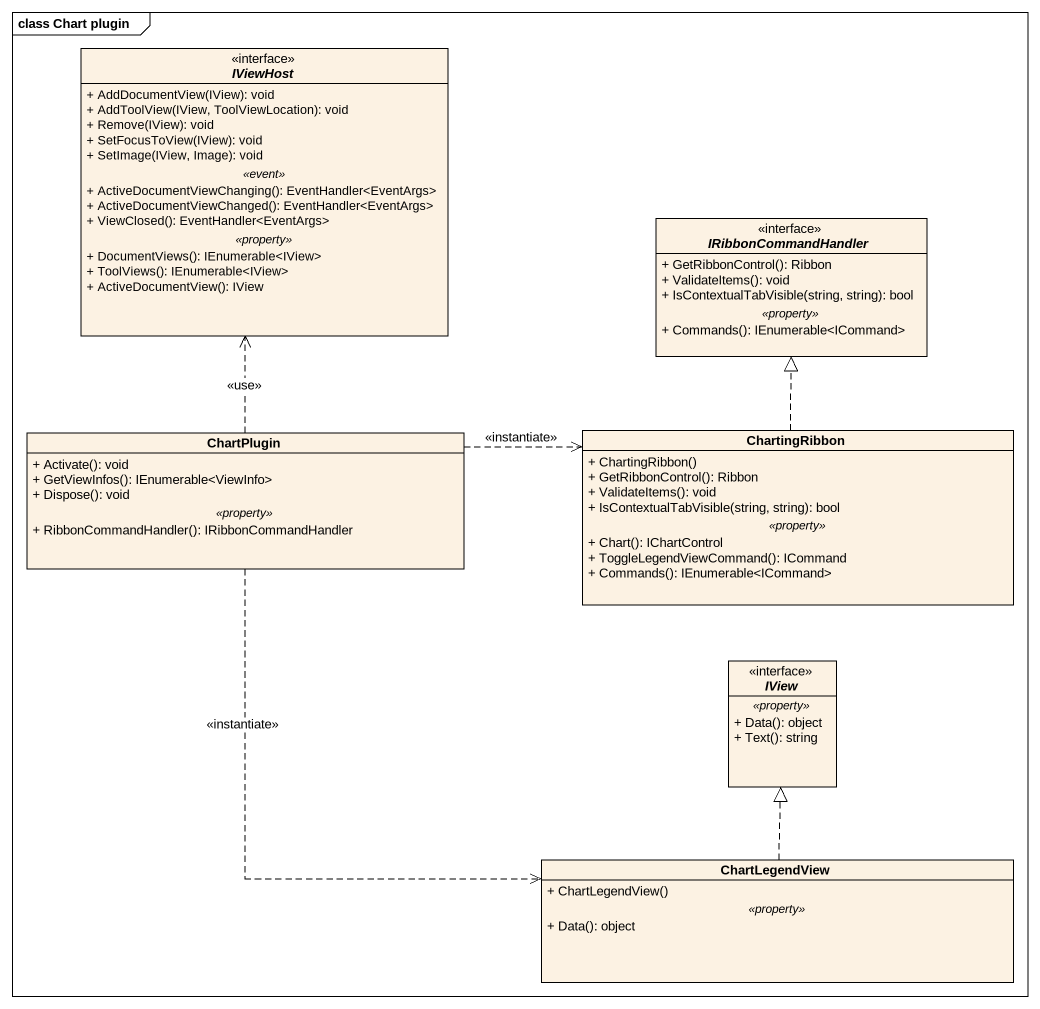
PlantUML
@startuml
mainframe class Chart plugin
hide circle
hide empty members
skinparam classAttributeIconSize 0
interface IViewHost {
  + AddDocumentView(IView): void
  + AddToolView(IView, ToolViewLocation): void
  + Remove(IView): void
  + SetFocusToView(IView): void
  + SetImage(IView, Image): void
  .. <<event>> ..
  + ActiveDocumentViewChanging(): EventHandler<EventArgs>
  + ActiveDocumentViewChanged(): EventHandler<EventArgs>
  + ViewClosed(): EventHandler<EventArgs>
  .. <<property>> ..
  + DocumentViews(): IEnumerable<IView>
  + ToolViews(): IEnumerable<IView>
  + ActiveDocumentView(): IView
}
interface IRibbonCommandHandler {
  + GetRibbonControl(): Ribbon
  + ValidateItems(): void
  + IsContextualTabVisible(string, string): bool
  .. <<property>> ..
  + Commands(): IEnumerable<ICommand>
}
class ChartPlugin {
  + Activate(): void
  + GetViewInfos(): IEnumerable<ViewInfo>
  + Dispose(): void
  .. <<property>> ..
  + RibbonCommandHandler(): IRibbonCommandHandler
}
class ChartingRibbon {
  + ChartingRibbon()
  + GetRibbonControl(): Ribbon
  + ValidateItems(): void
  + IsContextualTabVisible(string, string): bool
  .. <<property>> ..
  + Chart(): IChartControl
  + ToggleLegendViewCommand(): ICommand
  + Commands(): IEnumerable<ICommand>
}
interface IView {
  .. <<property>> ..
  + Data(): object
  + Text(): string
}
class ChartLegendView {
  + ChartLegendView()
  .. <<property>> ..
  + Data(): object
}
ChartPlugin .up.> IViewHost : <<use>>
ChartPlugin .right.> ChartingRibbon : <<instantiate>>
ChartPlugin ..> ChartLegendView : <<instantiate>>
ChartingRibbon .up.|> IRibbonCommandHandler
ChartLegendView .up.|> IView
@enduml
